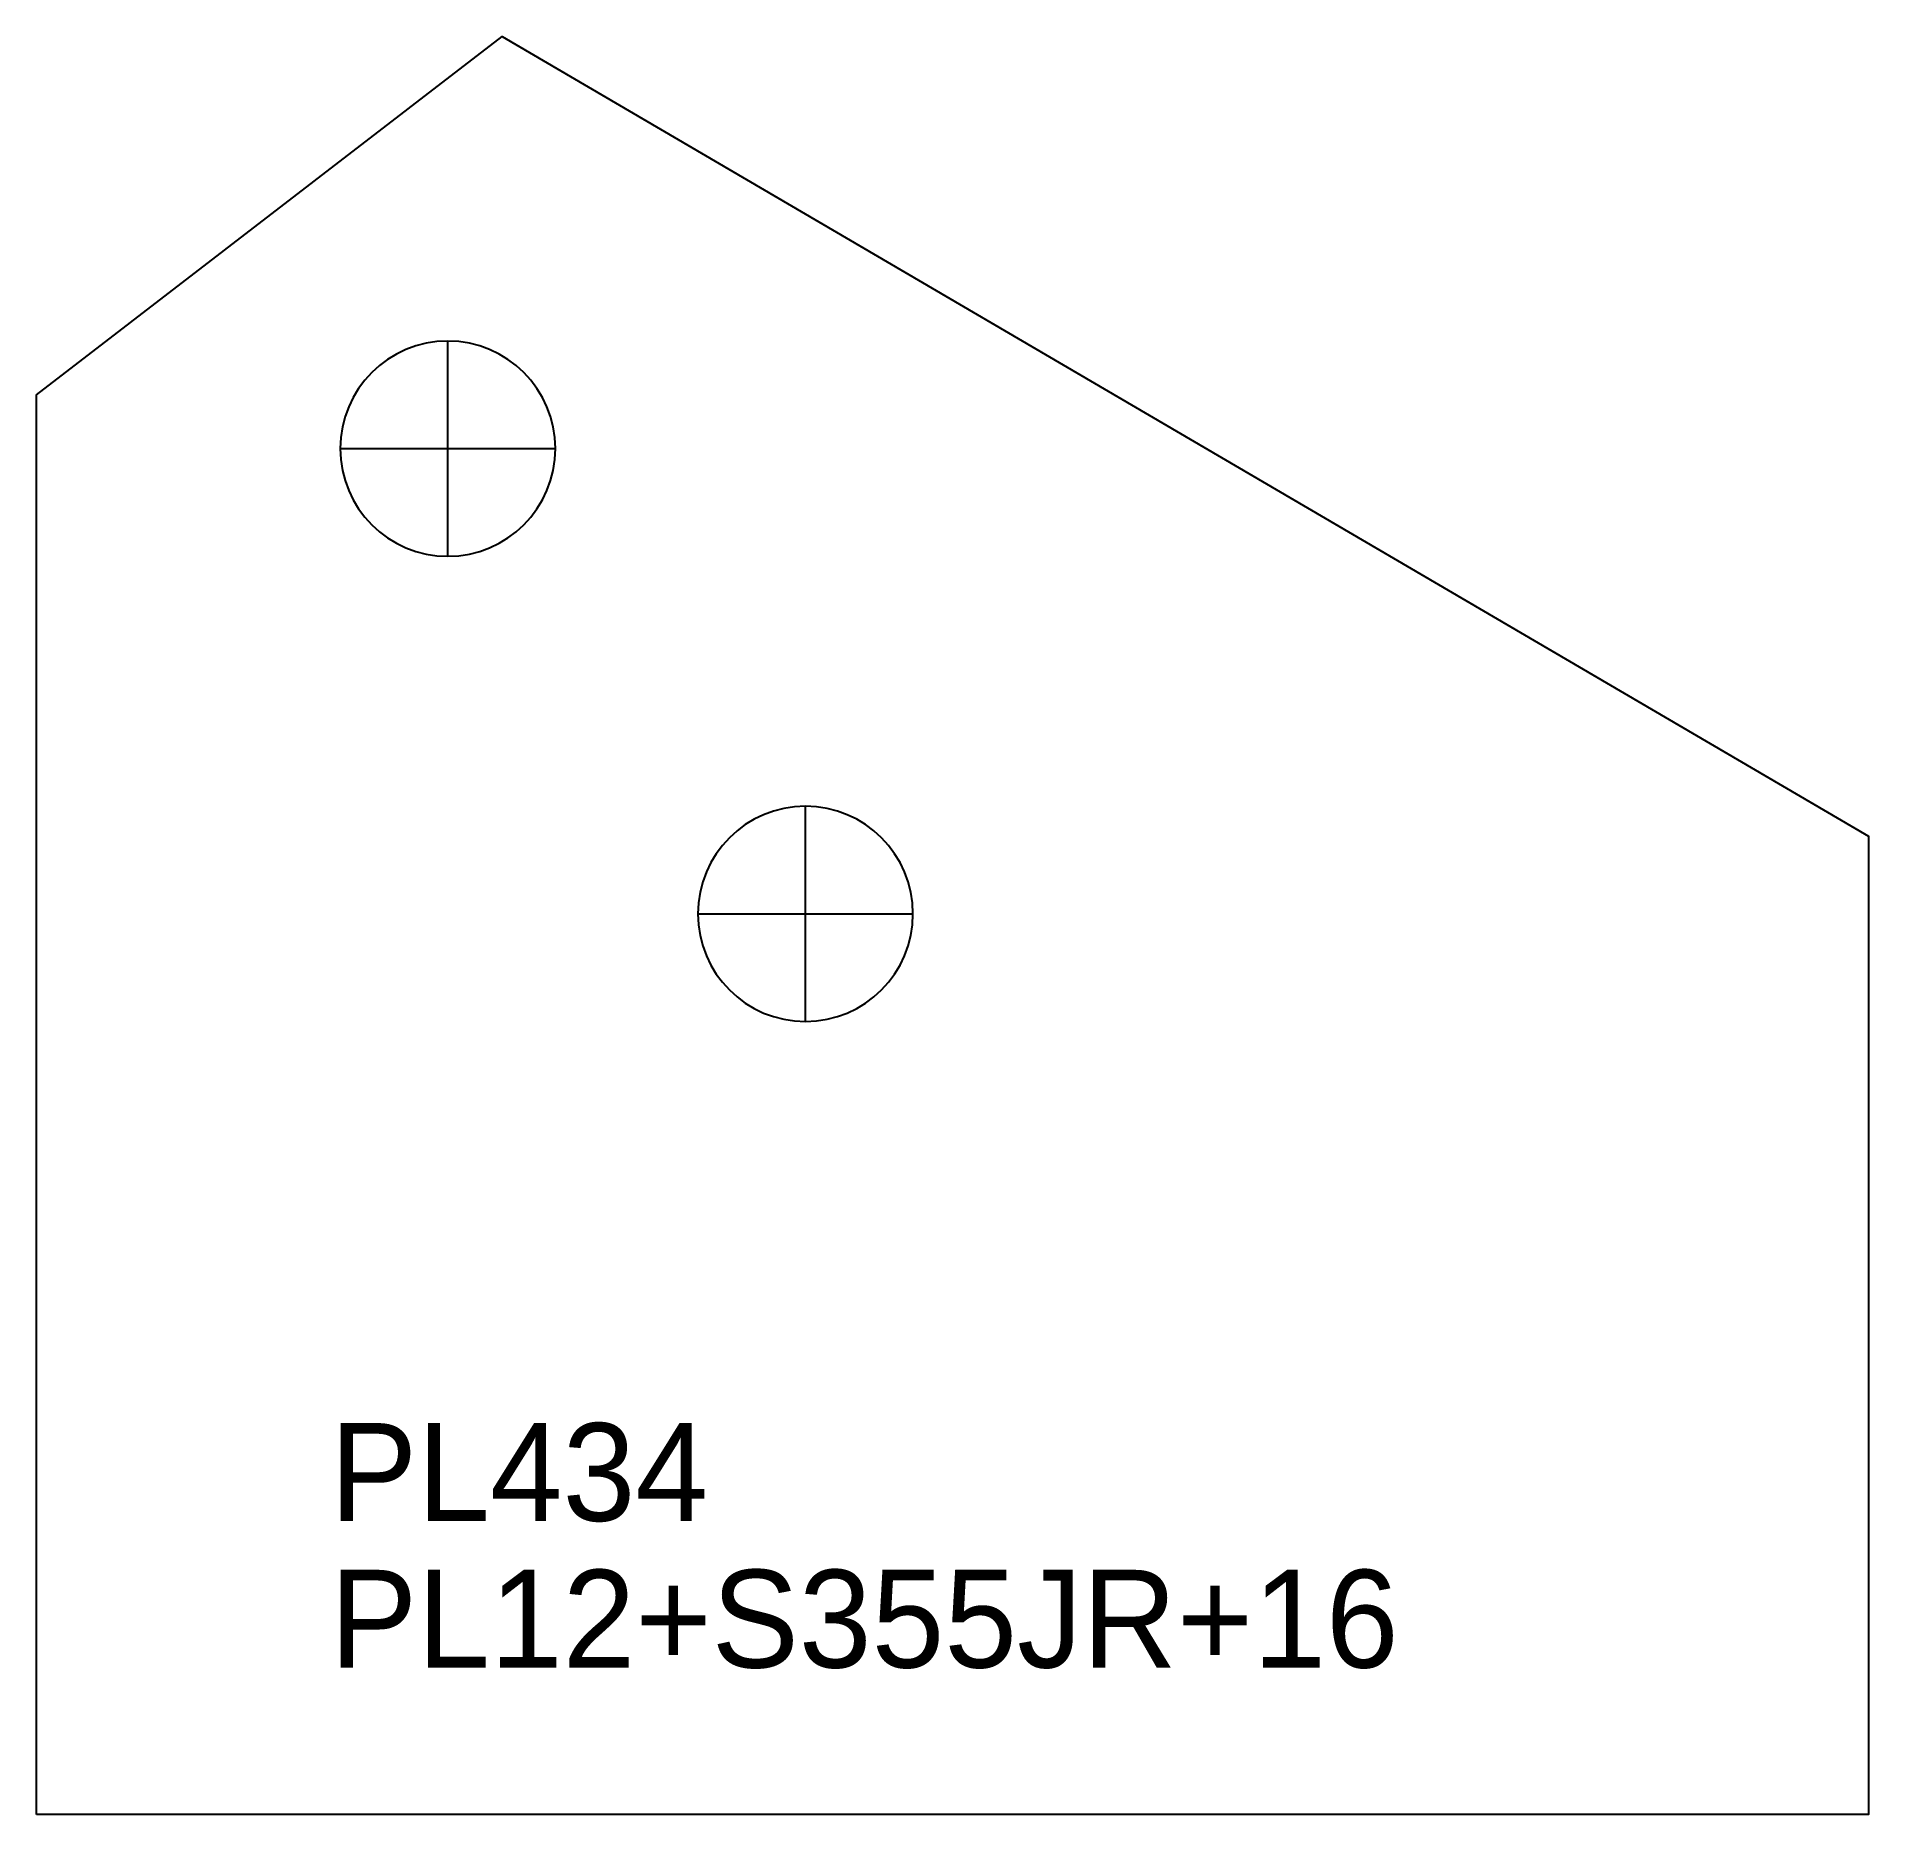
# Model space of a CAD drawing. Extents: x 0 to 187, y 0 to 182.
import ezdxf

# ---------------------------------------------------------------- set-up
doc = ezdxf.new("R2010")
doc.units = 0
for name, color, linetype in [('22', 7, 'CONTINUOUS'), ('CUT', 7, 'CONTINUOUS'), ('SCRIBE', 3, 'CONTINUOUS'), ('TEXT', 7, 'CONTINUOUS')]:
    doc.layers.add(name, color=color, linetype=linetype)

msp = doc.modelspace()

# ---------------------------------------------------------------- linework, layer by layer
at = {"layer": '22', "color": 7, "linetype": 'CONTINUOUS'}
for p, q in [((42.05, 128.62), (42.05, 150.62)), ((31.05, 139.62), (53.05, 139.62)), ((78.63, 81.06), (78.63, 103.06)), ((67.63, 92.06), (89.63, 92.06))]:
    msp.add_line(p, q, dxfattribs=at)
for points in [[(42.05, 150.62, 1), (42.05, 128.62, 1)], [(78.63, 103.06, 1), (78.63, 81.06, 1)]]:
    msp.add_lwpolyline(points, format="xyb", close=True, dxfattribs=at)
at = {"layer": 'CUT', "color": 7, "linetype": 'CONTINUOUS'}
msp.add_lwpolyline([(0, 0), (0, 145.13), (47.61, 181.74), (187.34, 100), (187.34, 0)], close=True, dxfattribs=at)

# ---------------------------------------------------------------- texts
at = {"layer": 'SCRIBE', "color": 3}
msp.add_text('PL434', height=10, dxfattribs=at).set_placement((30, 30))
at = {"layer": 'TEXT', "color": 7}
msp.add_text('PL12+S355JR+16', height=10, dxfattribs=at).set_placement((30, 15))

doc.saveas('drawing.dxf')
